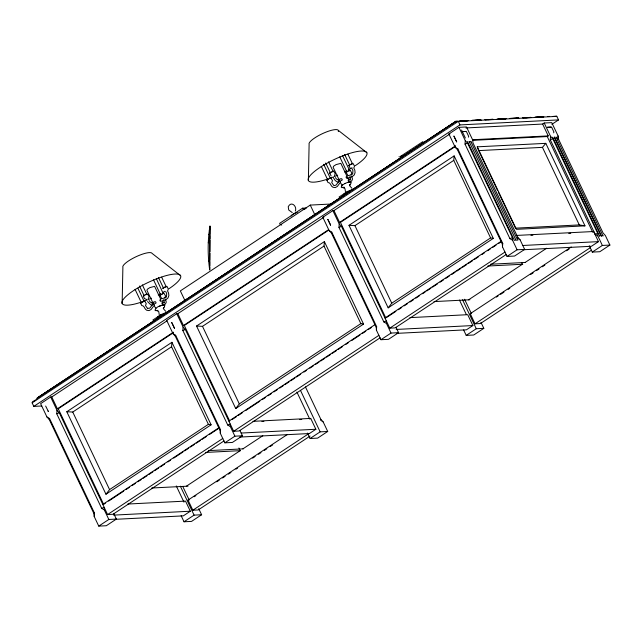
<?xml version="1.0" encoding="UTF-8"?>
<svg xmlns="http://www.w3.org/2000/svg" width="642" height="642" viewBox="0 0 642 642"><rect width="100%" height="100%" fill="white"/><g stroke="black" fill="none" stroke-linecap="round" stroke-linejoin="round"><path stroke-width="0.96" d="M210.022 239.915L209.982 251.672M210.022 238.84L210.022 237.765A48.134 1.067 90 0 0 209.982 226.12C207.551 240.501 207.703 255.251 209.637 269.688L209.629 261.936L208.642 260.604L209.637 259.986L209.637 258.028A50.903 1.156 -89.9 0 1 209.733 242.764L209.757 240.116L208.273 242.804L209.773 239.153L209.814 235.662L208.867 234.266L209.838 234.346L209.918 229.579L209.332 230.109L209.926 229.122L209.982 226.12L209.396 230.309M209.83 265.9L209.862 263.774A48.134 1.067 90 0 0 209.974 253.181M209.757 270.009L209.814 266.984M122.14 303.522L122.887 267.353A16.186 3.916 -25.4 0 1 135.743 256.888A16.186 3.916 -25.4 0 1 152.114 253.43L180.595 275.675M308.369 180.514L309.115 144.338A16.186 3.916 -25.4 0 1 323.889 132.998A16.186 3.916 -25.4 0 1 338.294 131.562M116.371 519.081L108.827 519.466L104.285 509.9L101.653 508.328L56.753 413.785L56.994 410.31L50.686 397.021L40.623 403.674L46.93 416.963L49.209 419.435L94.101 513.977L94.222 516.553L98.756 526.111L106.307 525.734L116.371 519.081L113.795 513.656M94.222 516.553L94.462 513.078L49.57 418.536L46.93 416.963M242.451 435.798L234.908 436.183L230.366 426.625L227.733 425.044L182.842 330.502L183.082 327.027L176.767 313.737L166.703 320.39L173.011 333.68L175.29 336.151L220.182 430.694L220.302 433.27L224.844 442.836L232.388 442.45L242.451 435.798L239.875 430.381M220.302 433.27L220.543 429.795L175.651 335.252L173.011 333.68M398.562 332.676L391.018 333.062L386.476 323.504L383.844 321.931L338.952 227.388L339.193 223.914L332.877 210.624L322.814 217.269L329.121 230.558L331.4 233.03L376.292 327.572L376.413 330.148L380.955 339.714L388.498 339.329L398.562 332.676L395.986 327.251M376.413 330.148L376.653 326.682L331.762 232.131L329.121 230.558M524.65 249.401L517.099 249.778L512.565 240.22L509.925 238.647L465.033 144.105L465.273 140.63L458.958 127.341L448.894 133.985L455.21 147.275L457.481 149.746L502.373 244.289L502.493 246.873L507.036 256.431L514.579 256.046L524.65 249.401L520.108 239.835L517.829 237.371L472.937 142.821L472.817 140.245L466.509 126.955L458.958 127.341M502.493 246.873L502.734 243.398L457.842 148.856L455.21 147.275M544.215 123.007L551.759 122.622L558.075 135.911L558.195 138.487L603.087 233.03L605.358 235.502L609.9 245.059L602.356 245.445L597.814 235.887L595.182 234.314L550.282 139.771L550.523 136.297L544.215 123.007L542.626 124.05L465.915 127.951M558.075 135.911L557.834 139.386L558.195 138.487M45.654 406.025L48.399 411.554L47.998 410.96M211.106 424.795L208.393 424.322L171.566 346.768L171.928 342.29L66.8 411.739L105.97 494.236L211.106 424.795L171.928 342.29M363.549 324.098L360.836 323.624L324.017 246.071L324.379 241.593L196.548 326.032L235.718 408.537L363.549 324.098L324.379 241.593M493.297 238.391L490.584 237.917L453.766 160.364L454.127 155.894L348.991 225.334L388.169 307.839L493.297 238.391L454.127 155.894M468.387 137.187L468.668 136.329L466.325 131.393L462.096 131.634L465.659 131.45M553.645 132.854L553.918 131.995L551.574 127.06L547.345 127.301L550.916 127.116M49.209 419.435L49.57 418.536M164.432 307.012L164.842 305.046L162.225 305.102M94.101 513.977L94.462 513.078M175.29 336.151L175.651 335.252M220.182 430.694L220.543 429.795M350.66 184.005L351.254 182.328L350.741 181.951L348.51 182.063L344.842 183.532M331.4 233.03L331.762 232.131M320.527 420.333L320.888 419.435L305.44 386.893M376.292 327.572L376.653 326.682M457.481 149.746L457.842 148.856M502.373 244.289L502.734 243.398M517.829 237.371L517.468 238.262L520.108 239.835M148.246 298.658L149.024 296.845L147.82 294.309L147.387 294.012L144.193 295.288L143.302 296.114L144.506 298.65L146.649 299.477M164.793 297.816L165.572 296.002L163.935 293.169L159.85 295.28L161.487 298.113M334.474 175.643L335.252 173.83L333.615 170.997L329.531 173.107L331.16 175.94M351.022 174.809L351.792 172.995L350.163 170.154L346.07 172.265L347.707 175.097M163.919 302.976L164.248 302.398L163.389 302.559L163.991 302.486L162.097 301.579M105.97 494.236L109.573 489.597L208.393 424.322M235.718 408.537L239.314 403.89L360.836 323.624M388.169 307.839L391.764 303.193L490.584 237.917M342.162 185.321L342.467 184.952L342.034 186.019L341.777 184.294L341.006 183.845L333.15 167.305L333.583 166.238L336.007 164.633L340.83 163.341L348.686 179.88L348.951 181.606L350.323 182.063L348.277 182.167M497.47 190.289L478.627 150.613L542.458 147.363L545.804 143.343L584.982 225.848L516.417 229.33L477.247 146.833L545.804 143.343M153.751 303.947L152.948 304.878L150.822 304.862L147.54 301.571M338.157 180.129L340.429 178.765M339.979 180.932L339.177 181.871L337.042 181.846L335.268 180.579L333.391 177.786M144.707 295.256L144.145 295.777L139.507 286.011M153.422 306.362L151.103 309.476L149.04 310.608L146.745 310.263C144.073 308.842 144.723 305.64 141.738 305.52L140.542 302.984L144.627 300.881L146.264 303.714L145.485 305.528L147.668 308.642M330.927 172.249L330.373 172.77L325.727 162.996M339.65 183.355L337.323 186.469L335.26 187.592L332.965 187.255C330.293 185.835 330.943 182.633 327.966 182.505L326.762 179.977L330.847 177.866L332.484 180.699L331.705 182.521L333.888 185.634L336.023 185.145L338.615 181.782M328.166 179.118L327.605 179.64L321.281 166.318M350.042 167.923L348.839 165.395L352.923 163.285L354.561 166.126L353.782 167.939L354.817 170.154L355.082 172.666L354.183 175.001L352.105 176.702L348.638 177.417M350.235 164.537L349.681 165.058L344.618 154.401M347.474 171.406L346.913 171.928L339.746 156.825M456.952 121.675C458.348 119.155 459.279 124.203 459.937 124.917L558.556 119.902L556.63 116.106L553.243 116.403M36.104 399.661L37.156 398.008L456.245 121.186L456.775 121.707M152.387 304.798L149.795 308.152L147.379 308.385M164.039 307.269L163.277 308.457L163.606 307.638L163.694 309.067L165.716 311.314M350.267 184.262L349.497 185.45L349.834 184.631L349.914 186.06L351.936 188.307M399.115 156.512L399.316 156.937M339.032 197.062L347.603 191.396M306.523 207.992L302.567 208.193L279.631 223.344L280.105 224.347A19.926 16.692 87.1 0 0 281.702 225.061M331.689 203.995L310.255 205.087L180.354 290.898L184.88 300.424M344.898 183.516L341.865 185.498L341.207 187.127L341.616 187.616L344.425 187.328L342.547 187.424L344.971 188.612L345.46 191.645M152.804 320.069L161.038 314.636M402.173 157.691L400.592 156.351L422.813 141.673L423.263 141.946M157.699 316.988L161.912 314.203L167.129 312.116M343.919 193.98L348.141 191.196L353.357 189.109M41.786 405.985L33.817 406.386L32.14 402.855L458.26 121.386L556.879 116.371M33.817 406.386L459.937 124.917M50.686 397.021L51.761 396.965L166.944 320.888M176.767 313.737L177.842 313.681L323.054 217.766M332.877 210.624L333.96 210.568L449.97 133.929L448.894 133.985M51.761 396.965L57.387 408.818L173.404 332.187M177.842 313.681L183.476 325.534L328.68 229.619M333.96 210.568L339.586 222.413L455.603 145.782M57.387 408.818L58.245 408.769L173.428 332.692M183.476 325.534L184.326 325.494L328.704 230.125M339.586 222.413L340.437 222.373L455.619 146.288M66.8 411.739L72.747 412.044L171.566 346.768M196.548 326.032L202.495 326.345L324.017 246.071M348.991 225.334L354.938 225.647L453.766 160.364M551.871 124.323L558.556 119.902M472.544 140.357L547.265 136.553L548.252 135.903L542.626 124.05M102.792 504.435L218.81 427.797L219.66 427.757M374.92 324.683L228.873 421.152L229.724 421.104L184.326 325.494M501.001 241.4L384.983 318.031L385.842 317.991L340.437 222.373M105.312 503.288L103.643 504.387L58.245 408.769M108.65 501.081L123.673 491.154M126.177 489.501L129.515 487.294M132.019 485.641L135.358 483.442M137.861 481.781L141.2 479.582M142.869 478.475L147.05 475.722M148.719 474.615L152.892 471.862M154.561 470.755L158.734 468.002M160.404 466.903L164.577 464.142M167.915 461.935L170.419 460.282M173.757 458.075L182.938 452.016M184.607 450.909L188.78 448.156M190.449 447.049L194.622 444.296M196.291 443.189L200.465 440.436M202.134 439.337L206.307 436.576M209.645 434.369L217.991 428.856M232.227 419.451L236.4 416.698M238.07 415.591L242.243 412.838M245.581 410.631L259.769 401.258M262.273 399.605L265.611 397.406M268.115 395.745L271.454 393.546M273.957 391.893L277.296 389.686M279.8 388.033L283.138 385.826M284.807 384.727L288.98 381.966M290.649 380.867L294.822 378.106M296.492 377.006L300.665 374.246M304.003 372.047L306.507 370.394M309.845 368.187L313.184 365.98M315.687 364.327L319.026 362.12M320.695 361.021L324.868 358.26M326.537 357.161L330.71 354.408M332.379 353.301L336.552 350.548M338.222 349.441L342.387 346.688M345.725 344.481L348.229 342.828M351.567 340.621L359.913 335.108M362.417 333.455L365.755 331.248M368.259 329.595L371.598 327.396M386.677 317.437L395.857 311.37M398.361 309.717L401.699 307.51M404.203 305.857L407.542 303.65M410.045 301.997L413.384 299.798M415.888 298.137L419.226 295.938M422.564 293.731L425.068 292.078M426.737 290.97L430.91 288.218M432.58 287.11L437.587 283.804M440.091 282.151L443.429 279.944M445.933 278.291L449.272 276.084M451.775 274.431L455.114 272.224M456.783 271.125L460.956 268.372M462.625 267.265L466.798 264.512M468.467 263.405L472.64 260.652M474.31 259.545L478.483 256.792M481.821 254.585L484.325 252.932M487.663 250.725L490.167 249.072M492.671 247.419L496.009 245.212M498.513 243.559L501.017 241.906M56.994 410.31L59.273 412.782L107.599 514.547L222.774 438.47M183.082 327.027L185.353 329.498L233.68 431.263L378.892 335.349M339.193 223.914L341.464 226.377L389.79 328.15L504.973 252.065M223.994 440.95L112.984 514.274L107.599 514.547M380.104 337.828L239.065 430.991L233.68 431.263M506.185 254.545L395.175 327.877L389.79 328.15M98.756 526.111L108.827 519.466M224.844 442.836L234.908 436.183M380.955 339.714L391.018 333.062M507.036 256.431L517.099 249.778M186.332 486.243L240.188 450.668L238.92 448.004M242.901 448.87L262.787 435.741M468.532 299.838L522.379 264.263L521.529 262.466M525.1 262.474L546.639 248.245M239.667 437.082L309.404 433.535L315.88 429.257L310.72 418.407L309.725 419.066L296.925 392.101M523.671 249.73L591.418 246.287L598.456 241.633L593.657 231.513L592.67 232.171L547.265 136.553M310.078 436.062L198.242 509.941L192.849 510.213L188.042 500.094L287.367 434.49M571.228 246.985L470.241 313.697L475.04 323.817L480.433 323.536L591.442 250.211M194.221 496.731L195.89 495.624M216.755 481.845L219.259 480.192M222.597 477.985L225.101 476.332M228.44 474.125L230.943 472.472M235.951 469.166L237.62 468.058M252.643 458.139L255.147 456.486M258.485 454.279L260.989 452.626M264.327 450.419L266.831 448.766M270.17 446.559L272.673 444.906M496.443 297.102L498.112 295.994M500.616 294.341L503.954 292.134M508.135 289.382L509.804 288.274M530.669 274.495L533.173 272.842M536.511 270.635L539.015 268.982M542.354 266.775L544.857 265.122M566.557 250.789L569.061 249.136M127.742 504.042L185.53 501.105L190.329 511.217L183.291 515.871L115.544 519.314M192.849 510.213L308.866 433.583M475.04 323.817L590.223 247.732M409.949 317.63L467.729 314.692L472.881 325.55L466.413 329.819L396.676 333.367M181.124 515.695L184.013 521.777L194.077 515.133L201.62 514.748L198.731 508.665M307.518 433.069L310.094 438.494L320.157 431.849L327.709 431.464L323.167 421.906L320.888 419.435M463.636 329.964L466.204 335.381L476.276 328.728L483.819 328.343L480.93 322.26M589.284 245.766L592.285 252.097L602.356 245.445M201.62 514.748L191.557 521.4L184.013 521.777M327.709 431.464L317.638 438.117L310.094 438.494M483.819 328.343L473.748 334.996L466.204 335.381M609.9 245.059L599.837 251.712L592.285 252.097M347.844 175.683L351.527 174.793L352.691 173.878L352.931 170.595L352.017 168.637M161.615 298.69L165.307 297.8L166.471 296.885L166.703 293.611L165.788 291.653M162.418 300.424L165.885 299.718L167.963 298.016L168.854 295.673L168.589 293.161L167.554 290.946L168.332 289.133L167.137 286.605L166.703 286.3L163.501 287.576L162.611 288.402L163.044 288.707M162.314 293.867L160.693 294.943L153.518 279.84M35.422 400.07L32.638 401.651L32.14 402.855M465.033 144.105L467.553 143.102L512.444 237.644L512.565 240.22M550.282 139.771L552.802 138.76L597.694 233.311L597.814 235.887M338.952 227.388L341.464 226.377M158.614 306.547L162.29 305.078M182.842 330.502L185.353 329.498M56.753 413.785L59.273 412.782M509.925 238.647L512.444 237.644M595.182 234.314L597.694 233.311M383.844 321.931L386.356 320.928L386.476 323.504M227.733 425.044L230.245 424.041L230.366 426.625M101.653 508.328L104.165 507.324L104.285 509.9M157.996 310.391L155.388 310.632L154.979 310.134C156.094 306.595 160.813 305.359 164.103 305.07L162.723 304.613L162.049 302.029M351.302 163.991L352.514 163.927L347.876 154.152M331.994 171.703L333.206 171.639L328.568 161.864M348.534 170.86L349.481 170.603M329.226 178.572L330.173 178.315M166.021 286.749L163.453 288.073L158.389 277.408M145.766 294.71L146.713 294.461M143.944 301.331L141.384 302.655L135.053 289.325M341.127 178.773L341.753 178.693L342.33 179.912L341.319 180.579L340.822 180.105M154.907 301.788L155.533 301.7L156.11 302.92L155.099 303.586L154.602 303.112M154.2 301.78L151.929 303.144L152.587 303.064L150.292 302.101L149.185 300.608M459.231 121.033L468.187 120.576M472.175 120.375L480.136 119.966M485.119 119.717L493.08 119.308M497.06 119.107L506.024 118.65M510.005 118.449L517.974 118.048M522.949 117.791L530.918 117.39M534.898 117.181L543.854 116.732M547.762 116.531L549.6 116.435M460.089 120.993L468.034 120.592M472.014 120.391L480.954 119.934M484.927 119.733L492.879 119.332M497.847 119.075L505.792 118.674M509.764 118.465L518.712 118.016M522.684 117.815L530.629 117.406M535.605 117.157L543.549 116.748M462.144 121.033L468.106 120.728M475.056 120.375L481.018 120.07M487.976 119.717L492.944 119.468M499.901 119.115L505.856 118.81M512.814 118.457L518.776 118.152M525.734 117.799L530.701 117.55M538.646 117.141L543.613 116.892M472.536 139.747L548.252 135.903M400.592 156.351L402.59 156.247M305.022 209.099L303.04 209.196L302.567 208.193M322.814 217.269L323.889 217.213M584.982 225.848L579.285 224.917L515.454 228.159L498.32 192.094M516.946 235.413L593.657 231.513M530.902 235.309L532.892 235.213M568.756 233.383L570.746 233.287M522.74 245.485L598.456 241.633M490.552 264.231L525.469 262.45M487.832 266.021L522.757 264.247M433.984 301.596L469.904 299.766M396.17 329.45L472.881 325.55M252.94 421.345L310.72 418.407M261.904 421.497L263.894 421.393M299.766 419.571L301.756 419.475M241.159 433.053L315.88 429.257M208.361 450.628L243.278 448.854M205.641 452.425L240.565 450.652M151.785 488L188.018 486.154M188.042 500.094L189.213 500.038L182.801 486.54M113.618 515.117L190.329 511.217M338.807 180.057L336.52 179.094L335.405 177.593M156.327 310.431L158.751 311.619L159.232 314.66M348.317 178.572L350.211 179.471L349.617 179.551L350.476 179.391L350.139 179.969L350.5 178.998L349.93 176.935M346.752 176.959L345.998 176.999L346.576 178.211L347.33 178.179L347.202 177.561M160.532 299.966L159.778 300.007L160.356 301.226L161.11 301.186L160.973 300.568M348.076 180.595L349.657 181.381L351.655 181.052L352.498 179.086L351.704 176.245M161.848 303.602L163.437 304.388L165.427 304.059L166.27 302.093L165.475 299.252M321.851 421.12L323.167 421.906M348.839 165.395L349.272 165.7M346.07 172.265L346.503 172.57M329.531 173.107L329.964 173.412M326.762 179.977L327.195 180.282M163.253 293.619L156.359 278.7M159.85 295.28L160.283 295.577M143.302 296.114L143.736 296.419M140.542 302.984L140.975 303.289M338.342 130.414L366.823 152.668M550.523 136.297L552.802 138.76M465.273 140.63L467.553 143.102M340.268 181.485L340.717 182.087M154.048 304.493L154.489 305.094M292.222 212.558L288.715 209.982L288.242 206.7C291.291 200.569 297.31 206.395 295.344 211.074M602.774 235.566L603.039 236.055L556.02 137.035L556.325 137.749M599.451 235.734L599.716 236.224L552.706 137.203M515.863 239.988L516.12 240.469L469.109 141.457L469.414 142.171M542.458 147.363L579.285 224.917M517.781 240.389L470.763 141.368L471.067 142.083M467.448 141.537L514.467 240.557M461.574 130.069L465.37 138.054M464.567 299.236L471.405 313.641M462.521 299.774L476.276 328.728M459.463 300.055L466.309 314.452M342.579 155.693L349.754 170.796M354.938 225.647L391.764 303.193M323.688 164.296L330.445 178.508M310.255 205.087L314.781 214.613M300.464 390.36L320.157 431.849M202.495 326.345L239.314 403.89M161.648 277.167L166.294 286.934M160.813 299.413L154.61 286.348L149.787 287.64L147.355 289.245L146.93 290.312L154.786 306.86L155.934 308.12M142.339 284.871L146.986 294.646M137.894 288.194L144.217 301.515M180.33 486.179L194.077 515.133M176.277 485.93L183.973 502.132M72.747 412.044L109.573 489.597M163.702 299.942L164.272 302.005M477.247 146.833L478.354 149.851M327.813 179.03A32.373 7.832 -25.4 0 1 312.269 173.372A32.373 7.832 -25.4 0 1 357.257 151.504A32.373 7.832 -25.4 0 1 355.251 165.692M352.025 167.731A32.373 7.832 -25.4 0 1 348.55 169.745M346.953 170.628A32.373 7.832 -25.4 0 1 344.473 171.928M337.692 175.154A32.373 7.832 -25.4 0 1 334.265 176.614M333.423 176.951A32.373 7.832 -25.4 0 1 329.651 178.388M141.585 302.037A32.373 7.832 -25.4 0 1 126.049 296.379A32.373 7.832 -25.4 0 1 171.029 274.511A32.373 7.832 -25.4 0 1 169.023 288.699M164.946 291.251A32.373 7.832 -25.4 0 1 163.212 292.262M160.725 293.635A32.373 7.832 -25.4 0 1 158.253 294.935M151.472 298.169A32.373 7.832 -25.4 0 1 148.037 299.621M147.195 299.966A32.373 7.832 -25.4 0 1 143.431 301.395M291.267 216.041A4.085 0.987 -25.4 0 1 293.129 214.139A4.085 0.987 -25.4 0 1 297.246 212.422M171.751 322.533L174.48 328.271L171.751 322.533M327.861 219.412L330.59 225.149L327.861 219.412M453.95 136.128L456.671 141.866L453.95 136.128M456.117 121.194L37.589 397.839L456.117 121.194M601.377 236.136L554.359 137.123L601.377 236.136"/></g></svg>
